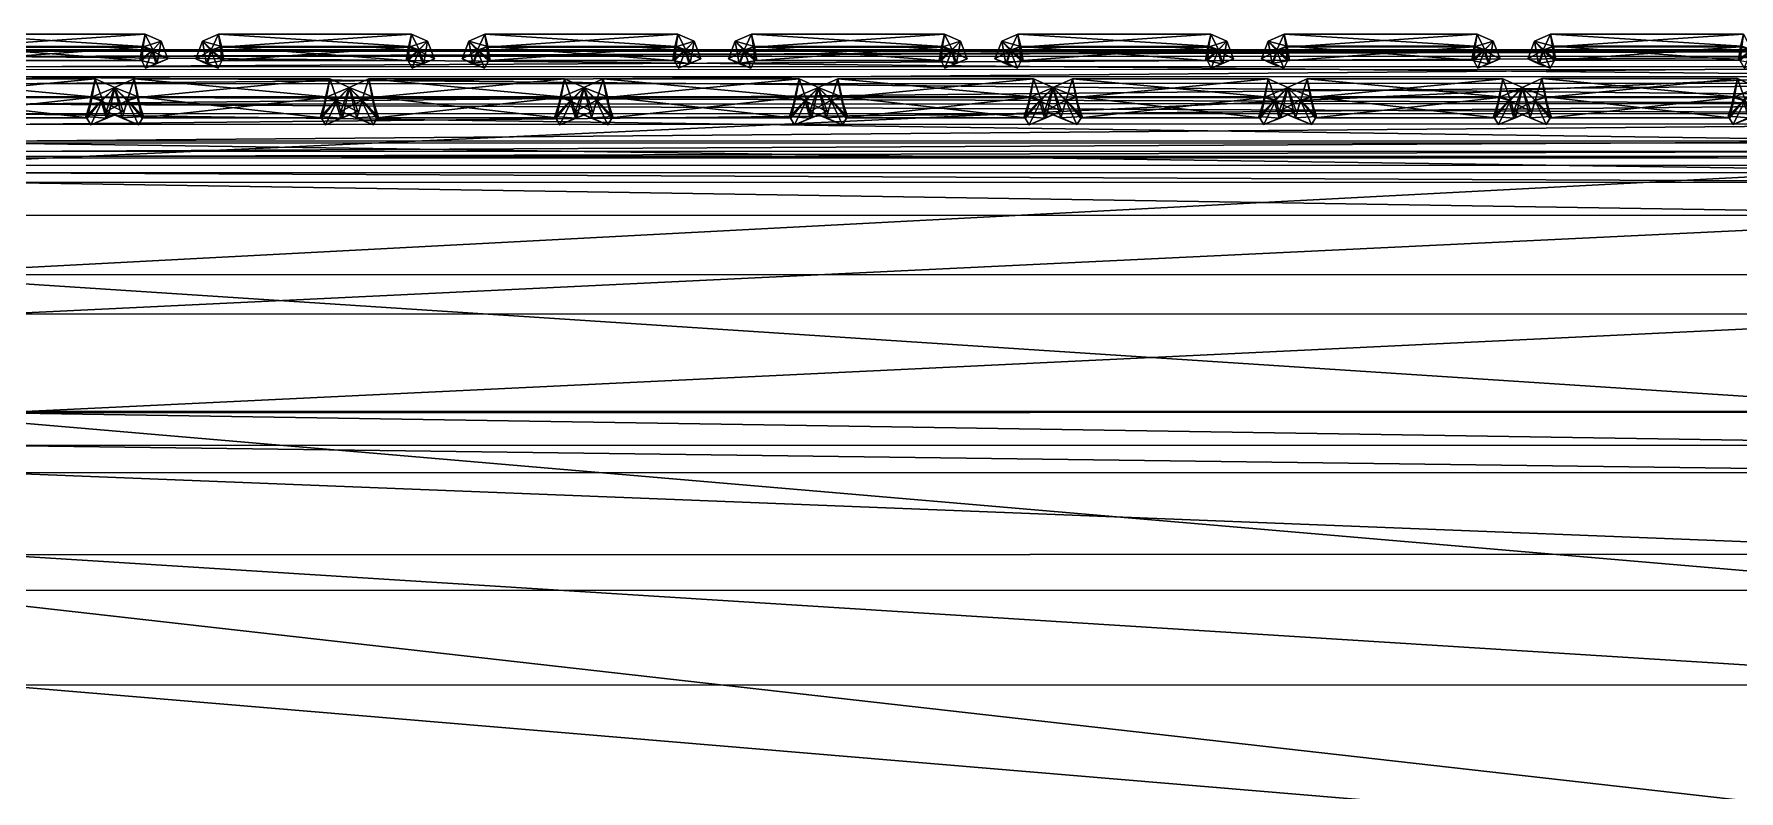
# Model space of a CAD drawing. Header units: centimetres. Extents: x -29.3 to 29.3, y -28.9 to 28.9.
# Drawn here: x -13.9 to -11.276, y 27.689 to 28.854 of the extents above; entities that cross this region are included whole.
import ezdxf

# ---------------------------------------------------------------- set-up
doc = ezdxf.new("R2010")
doc.units = ezdxf.units.CM
doc.layers.get('0').update_dxf_attribs({"true_color": 0xb1581b})

msp = doc.modelspace()

# ---------------------------------------------------------------- meshes
at = {"color": 164, "true_color": 0x1c1cb1}
mesh = msp.add_polyface(dxfattribs=at)
corners = [(-13.628, 28.8288, 17.5758), (-13.6347, 28.8084, 17.5733), (-13.6167, 28.8019, 17.5556), (-13.6408, 28.8433, 17.5558), (-13.6511, 28.816, 17.5547), (-13.6264, 28.8298, 17.5361), (-13.6332, 28.8094, 17.537), (-13.6109, 28.8131, 17.5562), (-13.6161, 28.854, 17.557), (-13.6114, 28.8352, 17.5367), (-14.038, 28.8287, 17.56), (-14.0447, 28.8084, 17.5576), (-14.0267, 28.8018, 17.5399), (-14.0209, 28.8131, 17.5404), (-14.0432, 28.8093, 17.5213), (-14.0364, 28.8298, 17.5204), (-14.0231, 28.8341, 17.5608), (-14.018, 28.8136, 17.5405), (-14.0261, 28.8539, 17.5412), (-14.0509, 28.8432, 17.54), (-14.0215, 28.8352, 17.521), (-13.7337, 28.8342, 17.572), (-13.7371, 28.8137, 17.5513), (-13.7291, 28.854, 17.5526), (-13.7321, 28.8352, 17.5321), (-13.7187, 28.8287, 17.5723), (-13.7342, 28.8131, 17.5514), (-13.7043, 28.8433, 17.5533), (-13.7171, 28.8298, 17.5326), (-13.7119, 28.8084, 17.5703), (-13.7284, 28.8019, 17.5514), (-13.6939, 28.816, 17.553), (-13.7104, 28.8094, 17.534), (-14.0612, 28.816, 17.5389)]
mesh.append_faces([[corners[k] for k in face] for face in [(31, 29, 30), (32, 31, 30)]], dxfattribs={"color": 164})
mesh.append_faces([[corners[k] for k in face] for face in [(0, 1, 2), (3, 4, 1), (1, 0, 3), (5, 6, 4), (4, 3, 5), (6, 5, 7), (8, 3, 0), (9, 5, 3), (4, 6, 2), (2, 1, 4), (10, 11, 12), (12, 13, 10), (13, 12, 14), (14, 15, 13), (16, 10, 13), (13, 17, 16), (18, 19, 10), (10, 16, 18), (20, 15, 19), (19, 18, 20), (17, 13, 15), (15, 20, 17), (21, 16, 17), (17, 22, 21), (23, 18, 16), (16, 21, 23), (24, 20, 18), (18, 23, 24), (22, 17, 20), (20, 24, 22), (25, 21, 22), (22, 26, 25), (27, 23, 21), (21, 25, 27), (28, 24, 23), (23, 27, 28), (26, 22, 24), (24, 28, 26), (29, 25, 26), (26, 30, 29), (31, 27, 25), (25, 29, 31), (32, 28, 27), (27, 31, 32), (30, 26, 28), (28, 32, 30), (33, 14, 12)]], dxfattribs={"vtx2": -1, "color": 164})
mesh = msp.add_polyface(dxfattribs=at)
corners = [(-13.2179, 28.8288, 17.5915), (-13.2246, 28.8085, 17.589), (-13.2067, 28.8019, 17.5714), (-13.2008, 28.8131, 17.5719), (-13.2308, 28.8433, 17.5715), (-13.2411, 28.8161, 17.5704), (-13.2163, 28.8298, 17.5518), (-13.2232, 28.8094, 17.5528), (-13.2061, 28.854, 17.5727), (-13.203, 28.8342, 17.5923), (-13.2014, 28.8352, 17.5524), (-13.6167, 28.8019, 17.5556), (-13.6109, 28.8131, 17.5562), (-13.628, 28.8288, 17.5758), (-13.6332, 28.8094, 17.537), (-13.6131, 28.8342, 17.5766), (-13.608, 28.8137, 17.5563), (-13.6161, 28.854, 17.557), (-13.6408, 28.8433, 17.5558), (-13.6114, 28.8352, 17.5367), (-13.6264, 28.8298, 17.5361), (-13.3237, 28.8342, 17.5877), (-13.3271, 28.8137, 17.5671), (-13.319, 28.854, 17.5684), (-13.322, 28.8352, 17.5478), (-13.3087, 28.8288, 17.588), (-13.3242, 28.8131, 17.5672), (-13.2943, 28.8433, 17.5691), (-13.3071, 28.8298, 17.5483), (-13.3019, 28.8085, 17.5861), (-13.3183, 28.8019, 17.5671), (-13.2839, 28.8161, 17.5688), (-13.3004, 28.8094, 17.5498)]
mesh.append_faces([[corners[k] for k in face] for face in [(31, 29, 30), (32, 31, 30)]], dxfattribs={"color": 164})
mesh.append_faces([[corners[k] for k in face] for face in [(0, 1, 2), (2, 3, 0), (4, 5, 1), (1, 0, 4), (6, 7, 5), (5, 4, 6), (3, 2, 7), (7, 6, 3), (8, 4, 0), (0, 9, 8), (10, 6, 4), (4, 8, 10), (5, 7, 2), (2, 1, 5), (11, 12, 13), (12, 11, 14), (15, 13, 12), (12, 16, 15), (13, 15, 17), (18, 17, 19), (16, 12, 20), (20, 19, 16), (21, 15, 16), (16, 22, 21), (23, 17, 15), (15, 21, 23), (24, 19, 17), (17, 23, 24), (22, 16, 19), (19, 24, 22), (25, 21, 22), (22, 26, 25), (27, 23, 21), (21, 25, 27), (28, 24, 23), (23, 27, 28), (26, 22, 24), (24, 28, 26), (29, 25, 26), (26, 30, 29), (31, 27, 25), (25, 29, 31), (32, 28, 27), (27, 31, 32), (30, 26, 28), (28, 32, 30)]], dxfattribs={"vtx2": -1, "color": 164})
mesh = msp.add_polyface(dxfattribs=at)
corners = [(-12.8079, 28.8288, 17.6072), (-12.8146, 28.8085, 17.6048), (-12.7967, 28.8019, 17.5871), (-12.7908, 28.8132, 17.5876), (-12.8208, 28.8434, 17.5872), (-12.8311, 28.8161, 17.5862), (-12.8063, 28.8299, 17.5676), (-12.8132, 28.8095, 17.5685), (-12.793, 28.8342, 17.6081), (-12.7879, 28.8138, 17.5877), (-12.796, 28.8541, 17.5884), (-12.7914, 28.8353, 17.5682), (-12.502, 28.8353, 17.5793), (-13.203, 28.8342, 17.5923), (-13.2179, 28.8288, 17.5915), (-13.2008, 28.8131, 17.5719), (-13.198, 28.8137, 17.572), (-13.2163, 28.8298, 17.5518), (-13.2014, 28.8352, 17.5524), (-12.9136, 28.8342, 17.6034), (-12.9171, 28.8137, 17.5828), (-12.909, 28.854, 17.5841), (-13.2061, 28.854, 17.5727), (-12.912, 28.8353, 17.5635), (-12.8987, 28.8288, 17.6038), (-12.9142, 28.8132, 17.5829), (-12.8843, 28.8433, 17.5848), (-12.8971, 28.8299, 17.5641), (-12.8918, 28.8085, 17.6018), (-12.9083, 28.8019, 17.5828), (-12.8739, 28.8161, 17.5845), (-12.8904, 28.8094, 17.5655)]
mesh.append_faces([[corners[k] for k in face] for face in [(30, 28, 29), (31, 30, 29)]], dxfattribs={"color": 164})
mesh.append_faces([[corners[k] for k in face] for face in [(0, 1, 2), (2, 3, 0), (4, 5, 1), (1, 0, 4), (6, 7, 5), (5, 4, 6), (3, 2, 7), (7, 6, 3), (8, 0, 3), (3, 9, 8), (10, 4, 0), (0, 8, 10), (11, 6, 4), (4, 10, 11), (9, 3, 6), (6, 11, 9), (12, 11, 10), (5, 7, 2), (2, 1, 5), (13, 14, 15), (15, 16, 13), (16, 15, 17), (17, 18, 16), (19, 13, 16), (16, 20, 19), (21, 22, 13), (13, 19, 21), (23, 18, 22), (22, 21, 23), (20, 16, 18), (18, 23, 20), (24, 19, 20), (20, 25, 24), (26, 21, 19), (19, 24, 26), (27, 23, 21), (21, 26, 27), (25, 20, 23), (23, 27, 25), (28, 24, 25), (25, 29, 28), (30, 26, 24), (24, 28, 30), (31, 27, 26), (26, 30, 31), (29, 25, 27), (27, 31, 29)]], dxfattribs={"vtx2": -1, "color": 164})
mesh = msp.add_polyface(dxfattribs=at)
corners = [(-12.3979, 28.8289, 17.623), (-12.4046, 28.8086, 17.6205), (-12.3866, 28.802, 17.6029), (-12.3808, 28.8132, 17.6034), (-12.4108, 28.8434, 17.603), (-12.4211, 28.8161, 17.6019), (-12.3963, 28.8299, 17.5833), (-12.4031, 28.8095, 17.5842), (-12.383, 28.8343, 17.6238), (-12.3779, 28.8138, 17.6035), (-12.386, 28.8541, 17.6042), (-12.3814, 28.8353, 17.5839), (-12.0936, 28.8343, 17.6349), (-12.089, 28.8541, 17.6156), (-12.092, 28.8354, 17.595), (-12.097, 28.8138, 17.6143), (-12.5036, 28.8343, 17.6192), (-12.793, 28.8342, 17.6081), (-12.7879, 28.8138, 17.5877), (-12.507, 28.8138, 17.5985), (-12.499, 28.8541, 17.5998), (-12.796, 28.8541, 17.5884), (-12.502, 28.8353, 17.5793), (-12.7914, 28.8353, 17.5682), (-12.4887, 28.8289, 17.6195), (-12.5041, 28.8132, 17.5986), (-12.4742, 28.8434, 17.6005), (-12.4871, 28.8299, 17.5798), (-12.4818, 28.8086, 17.6176), (-12.4983, 28.802, 17.5986), (-12.4639, 28.8161, 17.6002), (-12.4803, 28.8095, 17.5813)]
mesh.append_faces([[corners[k] for k in face] for face in [(30, 28, 29), (31, 30, 29)]], dxfattribs={"color": 164})
mesh.append_faces([[corners[k] for k in face] for face in [(0, 1, 2), (2, 3, 0), (4, 5, 1), (1, 0, 4), (6, 7, 5), (5, 4, 6), (3, 2, 7), (7, 6, 3), (8, 0, 3), (3, 9, 8), (10, 4, 0), (0, 8, 10), (11, 6, 4), (4, 10, 11), (9, 3, 6), (6, 11, 9), (12, 8, 9), (13, 10, 8), (14, 11, 10), (15, 9, 11), (11, 14, 15), (5, 7, 2), (2, 1, 5), (16, 17, 18), (18, 19, 16), (20, 21, 17), (17, 16, 20), (21, 20, 22), (19, 18, 23), (23, 22, 19), (24, 16, 19), (19, 25, 24), (26, 20, 16), (16, 24, 26), (27, 22, 20), (20, 26, 27), (25, 19, 22), (22, 27, 25), (28, 24, 25), (25, 29, 28), (30, 26, 24), (24, 28, 30), (31, 27, 26), (26, 30, 31), (29, 25, 27), (27, 31, 29)]], dxfattribs={"vtx2": -1, "color": 164})
mesh = msp.add_polyface(dxfattribs=at)
corners = [(-11.9879, 28.8289, 17.6387), (-11.9946, 28.8086, 17.6363), (-11.9766, 28.802, 17.6186), (-11.9708, 28.8132, 17.6191), (-12.0008, 28.8434, 17.6187), (-12.011, 28.8162, 17.6176), (-11.9863, 28.8299, 17.599), (-11.9931, 28.8096, 17.6), (-11.9729, 28.8343, 17.6395), (-11.9679, 28.8138, 17.6192), (-11.976, 28.8541, 17.6199), (-11.9713, 28.8354, 17.5996), (-11.6835, 28.8344, 17.6506), (-11.687, 28.8139, 17.63), (-11.679, 28.8542, 17.6313), (-11.6819, 28.8354, 17.6107), (-11.6841, 28.8133, 17.6301), (-11.6687, 28.8289, 17.651), (-12.3779, 28.8138, 17.6035), (-12.097, 28.8138, 17.6143), (-12.0936, 28.8343, 17.6349), (-12.383, 28.8343, 17.6238), (-12.089, 28.8541, 17.6156), (-12.386, 28.8541, 17.6042), (-12.092, 28.8354, 17.595), (-12.0787, 28.8289, 17.6352), (-12.0941, 28.8132, 17.6144), (-12.0642, 28.8434, 17.6163), (-12.0771, 28.8299, 17.5956), (-12.0718, 28.8086, 17.6333), (-12.0883, 28.802, 17.6143), (-12.0539, 28.8161, 17.616), (-12.0703, 28.8095, 17.597)]
mesh.append_faces([[corners[k] for k in face] for face in [(31, 29, 30), (32, 31, 30)]], dxfattribs={"color": 164})
mesh.append_faces([[corners[k] for k in face] for face in [(0, 1, 2), (2, 3, 0), (4, 5, 1), (1, 0, 4), (6, 7, 5), (5, 4, 6), (3, 2, 7), (7, 6, 3), (8, 0, 3), (3, 9, 8), (10, 4, 0), (0, 8, 10), (11, 6, 4), (4, 10, 11), (9, 3, 6), (6, 11, 9), (12, 8, 9), (9, 13, 12), (14, 10, 8), (8, 12, 14), (15, 11, 10), (10, 14, 15), (13, 9, 11), (11, 15, 13), (13, 16, 17), (16, 13, 15), (5, 7, 2), (2, 1, 5), (18, 19, 20), (21, 20, 22), (23, 22, 24), (25, 20, 19), (19, 26, 25), (27, 22, 20), (20, 25, 27), (28, 24, 22), (22, 27, 28), (26, 19, 24), (24, 28, 26), (29, 25, 26), (26, 30, 29), (31, 27, 25), (25, 29, 31), (32, 28, 27), (27, 31, 32), (30, 26, 28), (28, 32, 30)]], dxfattribs={"vtx2": -1, "color": 164})
mesh = msp.add_polyface(dxfattribs=at)
corners = [(-11.5778, 28.829, 17.6544), (-11.5845, 28.8086, 17.652), (-11.5666, 28.802, 17.6343), (-11.5607, 28.8133, 17.6348), (-11.5907, 28.8435, 17.6344), (-11.601, 28.8162, 17.6334), (-11.5762, 28.83, 17.6148), (-11.5831, 28.8096, 17.6157), (-11.5629, 28.8344, 17.6553), (-11.5578, 28.8139, 17.635), (-11.566, 28.8542, 17.6357), (-11.5613, 28.8354, 17.6154), (-11.2735, 28.8344, 17.6664), (-11.277, 28.8139, 17.6457), (-11.2689, 28.8542, 17.6471), (-11.2719, 28.8354, 17.6265), (-11.2586, 28.829, 17.6667), (-11.2741, 28.8133, 17.6458), (-11.257, 28.83, 17.627), (-11.2682, 28.8021, 17.6458), (-11.2517, 28.8087, 17.6648), (-11.6687, 28.8289, 17.651), (-11.6835, 28.8344, 17.6506), (-11.687, 28.8139, 17.63), (-11.6542, 28.8435, 17.632), (-11.679, 28.8542, 17.6313), (-11.667, 28.83, 17.6113), (-11.6819, 28.8354, 17.6107), (-11.6841, 28.8133, 17.6301), (-11.6617, 28.8086, 17.649), (-11.6782, 28.802, 17.63), (-11.6438, 28.8162, 17.6317), (-11.6603, 28.8096, 17.6127)]
mesh.append_faces([[corners[k] for k in face] for face in [(31, 29, 30), (32, 31, 30)]], dxfattribs={"color": 164})
mesh.append_faces([[corners[k] for k in face] for face in [(0, 1, 2), (2, 3, 0), (4, 5, 1), (1, 0, 4), (6, 7, 5), (5, 4, 6), (3, 2, 7), (7, 6, 3), (8, 0, 3), (3, 9, 8), (10, 4, 0), (0, 8, 10), (11, 6, 4), (4, 10, 11), (9, 3, 6), (6, 11, 9), (12, 8, 9), (9, 13, 12), (14, 10, 8), (8, 12, 14), (15, 11, 10), (10, 14, 15), (13, 9, 11), (11, 15, 13), (16, 12, 13), (13, 17, 16), (18, 15, 14), (17, 13, 15), (15, 18, 17), (17, 19, 20), (19, 17, 18), (5, 7, 2), (2, 1, 5), (21, 22, 23), (24, 25, 22), (22, 21, 24), (26, 27, 25), (25, 24, 26), (27, 26, 28), (29, 21, 28), (28, 30, 29), (31, 24, 21), (21, 29, 31), (32, 26, 24), (24, 31, 32), (30, 28, 26), (26, 32, 30)]], dxfattribs={"vtx2": -1, "color": 164})
at = {"color": 34, "true_color": 0xb1581b}
mesh = msp.add_polyface(dxfattribs=at)
corners = [(-10.7787, 28.8306, 15.9082), (-13.9571, 28.8299, 15.8732), (-13.9571, 28.8299, 16.7685), (-10.7787, 28.8306, 14.6262), (-13.9571, 28.8299, 14.6158), (-10.7787, 28.8306, 11.2518), (-13.9571, 28.8299, 11.2518), (-13.9571, 28.8299, 13.0187), (-10.7787, 28.8306, 13.02), (-10.7786, 28.8045, 17.8783), (-13.957, 28.8039, 17.8103), (-13.957, 28.7778, 17.8188), (-10.7786, 28.7785, 17.8868), (-13.957, 28.7465, 17.8216), (-10.7786, 28.7159, 17.8868), (-13.957, 28.7153, 17.8188), (-13.957, 28.6892, 17.8103), (-10.7786, 28.7472, 17.8897), (-16.7945, 28.6879, 17.8634), (-10.7787, 28.8306, 16.8278), (-13.9571, 28.8299, 17.2791), (-10.7787, 28.8306, 17.3467), (-13.9571, 28.8299, 17.5313), (-10.7787, 28.8201, 17.8641), (-13.957, 28.8195, 17.796), (-10.7787, 28.8279, 17.8421), (-13.9571, 28.8273, 17.774), (-16.7945, 28.6619, 17.7866), (-13.9569, 28.6632, 17.7335), (-13.9569, 28.6632, 17.7562), (-16.7945, 28.6619, 17.8093), (-13.9569, 28.6658, 17.7776), (-16.7945, 28.6723, 17.8491), (-13.9569, 28.6736, 17.796), (-16.7945, 28.6645, 17.8307), (-10.7786, 28.6638, 17.8243), (-10.7786, 28.6664, 17.8456), (-10.7786, 28.6899, 17.8783), (-10.7786, 28.6742, 17.8641), (-13.9571, 28.8299, 17.7011), (-13.9571, 28.8299, 17.7422), (-10.7787, 28.8306, 17.8102), (-10.7786, 28.7889, 6.2245), (-13.957, 28.7882, 6.1981), (-13.957, 28.8195, 7.7797), (-10.7786, 28.7576, 5.0649), (-13.957, 28.757, 5.0168), (-13.9571, 28.8299, 9.4848), (-10.7787, 28.8306, 9.4835), (-10.7786, 28.6867, 4.4014), (-13.957, 28.6861, 4.346), (-13.957, 28.7314, 4.3876), (-10.7786, 28.6414, 4.443), (-13.957, 28.6408, 4.3876), (-16.7941, 28.2702, 4.6614), (-13.9568, 28.2715, 4.6784), (-13.9568, 28.2209, 4.6784), (-16.794, 28.2196, 4.6614), (-13.9568, 28.1789, 4.6784), (-10.7786, 28.2216, 4.7338), (-10.7786, 28.1796, 4.7338), (-16.794, 28.1776, 4.6614), (-13.9567, 28.053, 4.6784), (-16.7939, 28.0517, 4.6614), (-13.9566, 27.852, 4.6784), (-10.7786, 28.0537, 4.7338), (-10.7785, 27.8527, 4.7338), (-16.7937, 27.8507, 4.6614), (-13.9565, 27.5849, 4.6784), (-16.7934, 27.5836, 4.6614), (-13.7886, 27.0316, 4.679), (-10.7785, 27.5855, 4.7338), (-10.9162, 28.6526, 18.1266), (-14.1279, 28.652, 18.0888), (-14.128, 28.4837, 18.3778), (-10.9163, 28.4843, 18.3943), (-10.916, 28.7998, 17.8478), (-14.1275, 28.7993, 17.7806), (-10.9162, 28.2739, 18.6399), (-14.1278, 28.2733, 18.6286), (-14.1274, 27.9979, 18.8592), (-10.916, 27.9983, 18.8734), (-14.1268, 27.6343, 19.0873), (-10.9157, 27.6346, 19.1047), (-13.9569, 28.5751, 4.6368), (-13.9569, 28.4233, 4.6784), (-16.7943, 28.422, 4.6614), (-10.7786, 28.4239, 4.7338), (-10.7786, 28.5757, 4.6922), (-10.7786, 28.7472, 4.5676), (-13.957, 28.7465, 4.5122), (-10.7786, 28.7321, 4.443), (-13.957, 28.6256, 4.5122), (-10.7786, 28.6263, 4.5676), (-16.7945, 28.6244, 4.4952), (-16.7945, 28.6395, 4.3706), (-13.9571, 28.8299, 17.6514), (-10.7787, 28.8306, 17.7193), (-10.7787, 28.8306, 17.769)]
mesh.append_faces([[corners[k] for k in face] for face in [(0, 1, 2), (3, 4, 1), (5, 6, 7), (8, 7, 4), (9, 10, 11), (12, 11, 13), (14, 15, 16), (17, 13, 15), (18, 16, 15), (19, 2, 20), (21, 20, 22), (23, 24, 10), (25, 26, 24), (27, 28, 29), (30, 29, 31), (32, 33, 16), (34, 31, 33), (35, 29, 28), (36, 31, 29), (37, 16, 33), (38, 33, 31), (39, 40, 41), (40, 26, 25), (42, 43, 44), (45, 46, 43), (44, 47, 48), (47, 6, 5), (49, 50, 51), (52, 53, 50), (54, 55, 56), (57, 56, 58), (59, 56, 55), (60, 58, 56), (61, 58, 62), (63, 62, 64), (65, 62, 58), (66, 64, 62), (67, 64, 68), (69, 68, 70), (71, 68, 64), (72, 73, 74), (74, 75, 72), (76, 77, 73), (78, 75, 74), (74, 79, 78), (79, 80, 81), (80, 82, 83), (84, 85, 86), (85, 55, 54), (55, 85, 87), (85, 84, 88), (89, 90, 46), (91, 51, 90), (88, 84, 92), (93, 92, 53), (94, 92, 84), (95, 53, 92), (22, 96, 97), (96, 39, 98)]], dxfattribs={"vtx2": -1, "color": 34})
mesh = msp.add_polyface(dxfattribs=at)
corners = [(-13.9571, 28.8299, 16.7685), (-10.7787, 28.8306, 16.8278), (-10.7787, 28.8306, 15.9082), (-7.3384, 28.8308, 15.9569), (-7.3384, 28.8308, 14.6391), (-10.7787, 28.8306, 14.6262), (-13.9571, 28.8299, 15.8732), (-7.3384, 28.8308, 11.2518), (-10.7787, 28.8306, 11.2518), (-10.7787, 28.8306, 13.02), (-13.9571, 28.8299, 13.0187), (-13.9571, 28.8299, 14.6158), (-7.3384, 28.8308, 13.0206), (-13.957, 28.7778, 17.8188), (-10.7786, 28.7785, 17.8868), (-10.7786, 28.8045, 17.8783), (-13.957, 28.7465, 17.8216), (-10.7786, 28.7472, 17.8897), (-13.957, 28.6892, 17.8103), (-10.7786, 28.6899, 17.8783), (-10.7786, 28.7159, 17.8868), (-13.957, 28.7153, 17.8188), (-7.3384, 28.8308, 16.9122), (-10.7787, 28.8306, 17.3467), (-13.9571, 28.8299, 17.2791), (-13.9571, 28.8299, 17.5313), (-10.7787, 28.8306, 17.5991), (-7.3384, 28.8308, 17.4431), (-13.957, 28.8039, 17.8103), (-10.7787, 28.8201, 17.8641), (-13.957, 28.8195, 17.796), (-10.7787, 28.8279, 17.8421), (-13.9569, 28.6632, 17.7335), (-10.7786, 28.6638, 17.8015), (-10.7786, 28.6638, 17.8243), (-13.9569, 28.6632, 17.7562), (-10.7786, 28.6664, 17.8456), (-13.9569, 28.6736, 17.796), (-10.7786, 28.6742, 17.8641), (-13.9569, 28.6658, 17.7776), (-10.7787, 28.8306, 17.8102), (-10.7787, 28.8306, 17.769), (-13.9571, 28.8299, 17.7011), (-13.9571, 28.8299, 17.7422), (-7.3384, 28.8282, 17.9386), (-7.3384, 28.8308, 17.9067), (-13.957, 28.8195, 7.7797), (-10.7787, 28.8201, 7.7846), (-10.7786, 28.7889, 6.2245), (-13.957, 28.7882, 6.1981), (-10.7786, 28.7576, 5.0649), (-10.7787, 28.8306, 9.4835), (-7.3384, 28.8308, 9.4829), (-13.9571, 28.8299, 9.4848), (-13.957, 28.7314, 4.3876), (-10.7786, 28.7321, 4.443), (-10.7786, 28.6867, 4.4014), (-13.957, 28.6861, 4.346), (-10.7786, 28.6414, 4.443), (-13.9568, 28.2715, 4.6784), (-10.7786, 28.2722, 4.7338), (-10.7786, 28.2216, 4.7338), (-13.9568, 28.2209, 4.6784), (-10.7786, 28.1796, 4.7338), (-13.9568, 28.1789, 4.6784), (-10.7786, 28.0537, 4.7338), (-13.9567, 28.053, 4.6784), (-10.7785, 27.8527, 4.7338), (-13.9566, 27.852, 4.6784), (-10.7785, 27.5855, 4.7338), (-13.9565, 27.5849, 4.6784), (-10.6489, 27.0323, 4.7338), (-7.43, 28.6529, 18.1769), (-10.9162, 28.6526, 18.1266), (-10.9163, 28.4843, 18.3943), (-7.4299, 28.8, 17.9443), (-10.916, 28.7998, 17.8478), (-14.1279, 28.652, 18.0888), (-10.916, 27.9983, 18.8734), (-10.9162, 28.2739, 18.6399), (-14.1278, 28.2733, 18.6286), (-7.4299, 27.9985, 18.8805), (-7.43, 28.2741, 18.6456), (-10.9157, 27.6346, 19.1047), (-14.1274, 27.9979, 18.8592), (-10.9154, 27.1559, 19.3339), (-14.1268, 27.6343, 19.0873), (-7.4298, 27.6347, 19.1134), (-10.7786, 28.4239, 4.7338), (-10.7786, 28.5757, 4.6922), (-13.9569, 28.4233, 4.6784), (-13.957, 28.757, 5.0168), (-10.7786, 28.7472, 4.5676), (-13.957, 28.7465, 4.5122), (-13.957, 28.6256, 4.5122), (-10.7786, 28.6263, 4.5676), (-13.957, 28.6408, 4.3876), (-10.7787, 28.8306, 17.7193), (-13.9571, 28.8299, 17.6514), (-7.3384, 28.8308, 17.8655), (-7.3384, 28.8308, 17.8158)]
mesh.append_faces([[corners[k] for k in face] for face in [(0, 1, 2), (3, 2, 1), (4, 5, 2), (6, 2, 5), (7, 8, 9), (10, 9, 8), (11, 5, 9), (12, 9, 5), (13, 14, 15), (16, 17, 14), (18, 19, 20), (21, 20, 17), (22, 1, 23), (24, 23, 1), (25, 26, 23), (27, 23, 26), (28, 15, 29), (30, 29, 31), (32, 33, 34), (35, 34, 36), (37, 38, 19), (39, 36, 38), (40, 41, 42), (31, 40, 43), (40, 31, 44), (41, 40, 45), (46, 47, 48), (49, 48, 50), (51, 8, 7), (47, 51, 52), (51, 47, 46), (8, 51, 53), (54, 55, 56), (57, 56, 58), (59, 60, 61), (62, 61, 63), (64, 63, 65), (66, 65, 67), (68, 67, 69), (70, 69, 71), (72, 73, 74), (75, 76, 73), (77, 73, 76), (78, 79, 80), (79, 78, 81), (74, 79, 82), (83, 78, 84), (85, 83, 86), (78, 83, 87), (88, 60, 59), (89, 88, 90), (91, 50, 92), (93, 92, 55), (94, 95, 89), (96, 58, 95), (97, 26, 25), (41, 97, 98), (97, 41, 99), (26, 97, 100)]], dxfattribs={"vtx2": -1, "color": 34})
at = {"color": 214, "true_color": 0x911cb1}
mesh = msp.add_polyface(dxfattribs=at)
corners = [(-14.1177, 28.7516, 4.6892), (-14.1254, 28.7248, 4.6857), (-14.1004, 28.7147, 4.6593), (-14.0927, 28.7274, 4.6592), (-14.1374, 28.7718, 4.6595), (-14.1503, 28.7352, 4.6593), (-14.1173, 28.7523, 4.6297), (-14.1253, 28.725, 4.633), (-14.1021, 28.7564, 4.6897), (-14.0951, 28.7251, 4.6592), (-14.1072, 28.7854, 4.6601), (-14.101, 28.7576, 4.6298), (-13.8124, 28.7565, 4.6961), (-13.818, 28.7252, 4.6654), (-13.806, 28.7854, 4.6668), (-13.8108, 28.7576, 4.6363), (-13.7969, 28.7516, 4.6963), (-13.8205, 28.7274, 4.6653), (-13.7946, 28.7523, 4.6369), (-13.8127, 28.7147, 4.6658), (-13.789, 28.7249, 4.6931), (-14.1568, 28.752, 4.6889), (-14.1727, 28.7571, 4.6891), (-14.1791, 28.7251, 4.6593), (-14.1816, 28.7274, 4.6592), (-14.1369, 28.7718, 4.6591), (-14.1671, 28.7854, 4.6591), (-14.1568, 28.7518, 4.6294), (-14.1727, 28.7569, 4.6292), (-14.1489, 28.725, 4.6856), (-14.1738, 28.7146, 4.6593), (-14.124, 28.7352, 4.6593), (-14.1489, 28.7248, 4.6329)]
mesh.append_faces([[corners[k] for k in face] for face in [(31, 29, 30), (32, 31, 30)]], dxfattribs={"color": 214})
mesh.append_faces([[corners[k] for k in face] for face in [(0, 1, 2), (2, 3, 0), (4, 5, 1), (1, 0, 4), (6, 7, 5), (5, 4, 6), (3, 2, 7), (7, 6, 3), (8, 0, 3), (3, 9, 8), (10, 4, 0), (0, 8, 10), (11, 6, 4), (4, 10, 11), (9, 3, 6), (6, 11, 9), (12, 8, 9), (9, 13, 12), (14, 10, 8), (8, 12, 14), (15, 11, 10), (10, 14, 15), (13, 9, 11), (11, 15, 13), (16, 12, 13), (13, 17, 16), (17, 13, 15), (15, 18, 17), (17, 19, 20), (19, 17, 18), (5, 7, 2), (2, 1, 5), (21, 22, 23), (23, 24, 21), (25, 26, 22), (22, 21, 25), (27, 28, 26), (26, 25, 27), (28, 27, 24), (29, 21, 24), (24, 30, 29), (31, 25, 21), (21, 29, 31), (32, 27, 25), (25, 31, 32), (30, 24, 27), (27, 32, 30)]], dxfattribs={"vtx2": -1, "color": 214})
mesh = msp.add_polyface(dxfattribs=at)
corners = [(-13.7566, 28.7516, 4.6972), (-13.7643, 28.7249, 4.6937), (-13.7393, 28.7147, 4.6674), (-13.7316, 28.7274, 4.6673), (-13.7763, 28.7718, 4.6675), (-13.7892, 28.7352, 4.6674), (-13.7562, 28.7523, 4.6378), (-13.7642, 28.7251, 4.641), (-13.741, 28.7565, 4.6977), (-13.734, 28.7252, 4.6673), (-13.7461, 28.7855, 4.6682), (-13.7399, 28.7576, 4.6379), (-13.4514, 28.7565, 4.7041), (-13.4569, 28.7252, 4.6734), (-13.4449, 28.7855, 4.6749), (-13.4497, 28.7576, 4.6443), (-13.4359, 28.7516, 4.7043), (-13.4594, 28.7275, 4.6733), (-13.4147, 28.7718, 4.6756), (-13.4334, 28.7524, 4.6449), (-13.428, 28.7249, 4.7012), (-13.4517, 28.7147, 4.6737), (-13.4255, 28.7251, 4.6486), (-13.7758, 28.7718, 4.6675), (-13.806, 28.7854, 4.6668), (-13.8124, 28.7565, 4.6961), (-13.7969, 28.7516, 4.6963), (-13.7946, 28.7523, 4.6369), (-13.8108, 28.7576, 4.6363), (-13.789, 28.7249, 4.6931), (-13.8205, 28.7274, 4.6653), (-13.7629, 28.7353, 4.6679), (-13.7867, 28.7251, 4.6405), (-13.8127, 28.7147, 4.6658)]
mesh.append_faces([[corners[k] for k in face] for face in [(31, 29, 33), (32, 31, 33)]], dxfattribs={"color": 214})
mesh.append_faces([[corners[k] for k in face] for face in [(0, 1, 2), (2, 3, 0), (4, 5, 1), (1, 0, 4), (6, 7, 5), (5, 4, 6), (3, 2, 7), (7, 6, 3), (8, 0, 3), (3, 9, 8), (10, 4, 0), (0, 8, 10), (11, 6, 4), (4, 10, 11), (9, 3, 6), (6, 11, 9), (12, 8, 9), (9, 13, 12), (14, 10, 8), (8, 12, 14), (15, 11, 10), (10, 14, 15), (13, 9, 11), (11, 15, 13), (16, 12, 13), (13, 17, 16), (18, 14, 12), (12, 16, 18), (19, 15, 14), (14, 18, 19), (17, 13, 15), (15, 19, 17), (20, 16, 17), (17, 21, 20), (21, 17, 19), (19, 22, 21), (5, 7, 2), (2, 1, 5), (23, 24, 25), (25, 26, 23), (27, 28, 24), (24, 23, 27), (29, 26, 30), (31, 23, 26), (26, 29, 31), (32, 27, 23), (23, 31, 32), (27, 32, 33)]], dxfattribs={"vtx2": -1, "color": 214})
mesh = msp.add_polyface(dxfattribs=at)
corners = [(-13.0541, 28.7719, 4.6836), (-13.067, 28.7353, 4.6835), (-13.0421, 28.7249, 4.7098), (-13.3955, 28.7516, 4.7053), (-13.4032, 28.7249, 4.7018), (-13.3782, 28.7148, 4.6754), (-13.3705, 28.7275, 4.6753), (-13.4152, 28.7719, 4.6756), (-13.4281, 28.7353, 4.6754), (-13.3951, 28.7524, 4.6458), (-13.4031, 28.7251, 4.6491), (-13.3799, 28.7565, 4.7058), (-13.3729, 28.7252, 4.6753), (-13.385, 28.7855, 4.6762), (-13.3788, 28.7576, 4.6459), (-13.0902, 28.7566, 4.7122), (-13.0958, 28.7252, 4.6815), (-13.0838, 28.7855, 4.6829), (-13.0886, 28.7577, 4.6524), (-13.0747, 28.7517, 4.7124), (-13.0983, 28.7275, 4.6814), (-13.0536, 28.7719, 4.6836), (-13.0724, 28.7524, 4.653), (-13.0668, 28.7249, 4.7092), (-13.0906, 28.7148, 4.6818), (-13.0407, 28.7353, 4.684), (-13.0645, 28.7251, 4.6566), (-13.4018, 28.7353, 4.676), (-13.4147, 28.7718, 4.6756), (-13.4359, 28.7516, 4.7043), (-13.428, 28.7249, 4.7012), (-13.4255, 28.7251, 4.6486), (-13.4334, 28.7524, 4.6449), (-13.4517, 28.7147, 4.6737)]
mesh.append_faces([[corners[k] for k in face] for face in [(25, 23, 24), (26, 25, 24), (27, 30, 33), (31, 27, 33)]], dxfattribs={"color": 214})
mesh.append_faces([[corners[k] for k in face] for face in [(0, 1, 2), (3, 4, 5), (5, 6, 3), (7, 8, 4), (4, 3, 7), (9, 10, 8), (8, 7, 9), (6, 5, 10), (10, 9, 6), (11, 3, 6), (6, 12, 11), (13, 7, 3), (3, 11, 13), (14, 9, 7), (7, 13, 14), (12, 6, 9), (9, 14, 12), (15, 11, 12), (12, 16, 15), (17, 13, 11), (11, 15, 17), (18, 14, 13), (13, 17, 18), (16, 12, 14), (14, 18, 16), (19, 15, 16), (16, 20, 19), (21, 17, 15), (15, 19, 21), (22, 18, 17), (17, 21, 22), (20, 16, 18), (18, 22, 20), (23, 19, 20), (20, 24, 23), (25, 21, 19), (19, 23, 25), (26, 22, 21), (24, 20, 22), (22, 26, 24), (8, 10, 5), (5, 4, 8), (27, 28, 29), (29, 30, 27), (31, 32, 28), (28, 27, 31)]], dxfattribs={"vtx2": -1, "color": 214})
mesh = msp.add_polyface(dxfattribs=at)
corners = [(-12.693, 28.7719, 4.6916), (-12.7059, 28.7353, 4.6915), (-12.681, 28.725, 4.7178), (-12.6733, 28.7517, 4.7213), (-12.6729, 28.7524, 4.6619), (-12.6809, 28.7252, 4.6652), (-12.656, 28.7148, 4.6915), (-13.0344, 28.7517, 4.7133), (-13.0421, 28.7249, 4.7098), (-13.0171, 28.7148, 4.6835), (-13.0094, 28.7275, 4.6834), (-13.0541, 28.7719, 4.6836), (-13.034, 28.7524, 4.6539), (-13.042, 28.7251, 4.6571), (-13.067, 28.7353, 4.6835), (-13.0188, 28.7566, 4.7138), (-13.0118, 28.7252, 4.6834), (-13.0239, 28.7855, 4.6843), (-13.0177, 28.7577, 4.654), (-12.7292, 28.7566, 4.7202), (-12.7347, 28.7253, 4.6895), (-12.7227, 28.7855, 4.6909), (-12.7275, 28.7577, 4.6604), (-12.7137, 28.7517, 4.7204), (-12.7372, 28.7275, 4.6894), (-12.6926, 28.7719, 4.6917), (-12.7112, 28.7524, 4.661), (-12.7058, 28.7249, 4.7173), (-12.7295, 28.7148, 4.6898), (-12.6796, 28.7353, 4.6921), (-12.7033, 28.7252, 4.6647), (-13.0536, 28.7719, 4.6836), (-13.0407, 28.7353, 4.684), (-13.0645, 28.7251, 4.6566)]
mesh.append_faces([[corners[k] for k in face] for face in [(29, 27, 28), (30, 29, 28)]], dxfattribs={"color": 214})
mesh.append_faces([[corners[k] for k in face] for face in [(0, 1, 2), (2, 3, 0), (4, 5, 1), (1, 0, 4), (1, 5, 6), (6, 2, 1), (7, 8, 9), (9, 10, 7), (8, 7, 11), (12, 13, 14), (14, 11, 12), (10, 9, 13), (13, 12, 10), (15, 7, 10), (10, 16, 15), (17, 11, 7), (7, 15, 17), (18, 12, 11), (11, 17, 18), (16, 10, 12), (12, 18, 16), (19, 15, 16), (16, 20, 19), (21, 17, 15), (15, 19, 21), (22, 18, 17), (17, 21, 22), (20, 16, 18), (18, 22, 20), (23, 19, 20), (20, 24, 23), (25, 21, 19), (19, 23, 25), (26, 22, 21), (21, 25, 26), (24, 20, 22), (22, 26, 24), (27, 23, 24), (24, 28, 27), (29, 25, 23), (23, 27, 29), (30, 26, 25), (25, 29, 30), (28, 24, 26), (26, 30, 28), (14, 13, 9), (9, 8, 14), (31, 32, 33)]], dxfattribs={"vtx2": -1, "color": 214})
mesh = msp.add_polyface(dxfattribs=at)
corners = [(-12.3122, 28.7517, 4.7294), (-12.3199, 28.725, 4.7259), (-12.2949, 28.7149, 4.6996), (-12.3319, 28.772, 4.6997), (-12.3448, 28.7354, 4.6996), (-12.3118, 28.7525, 4.6699), (-12.3198, 28.7252, 4.6732), (-12.2872, 28.7276, 4.6995), (-12.3017, 28.7856, 4.7003), (-12.2966, 28.7566, 4.7299), (-12.2955, 28.7577, 4.6701), (-12.6733, 28.7517, 4.7213), (-12.681, 28.725, 4.7178), (-12.656, 28.7148, 4.6915), (-12.6483, 28.7275, 4.6914), (-12.6809, 28.7252, 4.6652), (-12.6729, 28.7524, 4.6619), (-12.6577, 28.7566, 4.7218), (-12.6507, 28.7253, 4.6914), (-12.6628, 28.7856, 4.6923), (-12.693, 28.7719, 4.6916), (-12.6566, 28.7577, 4.662), (-12.3681, 28.7566, 4.7283), (-12.3736, 28.7253, 4.6976), (-12.3616, 28.7856, 4.699), (-12.3664, 28.7577, 4.6685), (-12.3526, 28.7517, 4.7285), (-12.3761, 28.7276, 4.6974), (-12.3315, 28.7719, 4.6997), (-12.3501, 28.7525, 4.6691), (-12.3447, 28.725, 4.7253), (-12.3684, 28.7148, 4.6978), (-12.3185, 28.7354, 4.7002), (-12.3422, 28.7252, 4.6727)]
mesh.append_faces([[corners[k] for k in face] for face in [(32, 30, 31), (33, 32, 31)]], dxfattribs={"color": 214})
mesh.append_faces([[corners[k] for k in face] for face in [(0, 1, 2), (3, 4, 1), (1, 0, 3), (5, 6, 4), (4, 3, 5), (6, 5, 7), (8, 3, 0), (0, 9, 8), (10, 5, 3), (3, 8, 10), (4, 6, 2), (2, 1, 4), (11, 12, 13), (13, 14, 11), (14, 13, 15), (15, 16, 14), (17, 11, 14), (14, 18, 17), (19, 20, 11), (11, 17, 19), (21, 16, 20), (20, 19, 21), (18, 14, 16), (16, 21, 18), (22, 17, 18), (18, 23, 22), (24, 19, 17), (17, 22, 24), (25, 21, 19), (19, 24, 25), (23, 18, 21), (21, 25, 23), (26, 22, 23), (23, 27, 26), (28, 24, 22), (22, 26, 28), (29, 25, 24), (24, 28, 29), (27, 23, 25), (25, 29, 27), (30, 26, 27), (27, 31, 30), (32, 28, 26), (26, 30, 32), (33, 29, 28), (28, 32, 33), (31, 27, 29), (29, 33, 31)]], dxfattribs={"vtx2": -1, "color": 214})
mesh = msp.add_polyface(dxfattribs=at)
corners = [(-11.9511, 28.7518, 4.7374), (-11.9588, 28.725, 4.7339), (-11.9338, 28.7149, 4.7076), (-11.9261, 28.7276, 4.7075), (-11.9708, 28.772, 4.7077), (-11.9837, 28.7354, 4.7076), (-11.9507, 28.7525, 4.678), (-11.9587, 28.7253, 4.6813), (-11.9355, 28.7567, 4.7379), (-11.9286, 28.7253, 4.7075), (-11.9406, 28.7856, 4.7084), (-11.9344, 28.7578, 4.6781), (-12.2949, 28.7149, 4.6996), (-12.2872, 28.7276, 4.6995), (-12.3122, 28.7517, 4.7294), (-12.3198, 28.7252, 4.6732), (-12.2966, 28.7566, 4.7299), (-12.2896, 28.7253, 4.6995), (-12.3118, 28.7525, 4.6699), (-12.2955, 28.7577, 4.6701), (-12.007, 28.7566, 4.7363), (-12.0125, 28.7253, 4.7056), (-12.0005, 28.7856, 4.707), (-12.3017, 28.7856, 4.7003), (-12.0053, 28.7578, 4.6765), (-11.9915, 28.7518, 4.7365), (-12.015, 28.7276, 4.7054), (-11.9704, 28.772, 4.7078), (-11.989, 28.7525, 4.6771), (-11.9836, 28.725, 4.7333), (-12.0073, 28.7149, 4.7059), (-11.9574, 28.7354, 4.7082), (-11.9811, 28.7253, 4.6807)]
mesh.append_faces([[corners[k] for k in face] for face in [(31, 29, 30), (32, 31, 30)]], dxfattribs={"color": 214})
mesh.append_faces([[corners[k] for k in face] for face in [(0, 1, 2), (2, 3, 0), (4, 5, 1), (1, 0, 4), (6, 7, 5), (5, 4, 6), (3, 2, 7), (7, 6, 3), (8, 0, 3), (3, 9, 8), (10, 4, 0), (0, 8, 10), (11, 6, 4), (4, 10, 11), (9, 3, 6), (6, 11, 9), (5, 7, 2), (2, 1, 5), (12, 13, 14), (13, 12, 15), (16, 14, 13), (13, 17, 16), (17, 13, 18), (18, 19, 17), (20, 16, 17), (17, 21, 20), (22, 23, 16), (16, 20, 22), (24, 19, 23), (23, 22, 24), (21, 17, 19), (19, 24, 21), (25, 20, 21), (21, 26, 25), (27, 22, 20), (20, 25, 27), (28, 24, 22), (22, 27, 28), (26, 21, 24), (24, 28, 26), (29, 25, 26), (26, 30, 29), (31, 27, 25), (25, 29, 31), (32, 28, 27), (27, 31, 32), (30, 26, 28), (28, 32, 30)]], dxfattribs={"vtx2": -1, "color": 214})
mesh = msp.add_polyface(dxfattribs=at)
corners = [(-11.59, 28.7518, 4.7455), (-11.5977, 28.7251, 4.742), (-11.5727, 28.7149, 4.7156), (-11.565, 28.7276, 4.7155), (-11.6097, 28.772, 4.7158), (-11.6226, 28.7354, 4.7156), (-11.5896, 28.7525, 4.686), (-11.5976, 28.7253, 4.6893), (-11.5744, 28.7567, 4.746), (-11.5675, 28.7254, 4.7155), (-11.5795, 28.7857, 4.7164), (-11.5733, 28.7578, 4.6861), (-11.2848, 28.7567, 4.7524), (-11.2903, 28.7254, 4.7217), (-11.2783, 28.7857, 4.7231), (-11.2831, 28.7578, 4.6926), (-11.6459, 28.7567, 4.7444), (-11.9355, 28.7567, 4.7379), (-11.9286, 28.7253, 4.7075), (-11.6514, 28.7254, 4.7137), (-11.6394, 28.7856, 4.7151), (-11.9406, 28.7856, 4.7084), (-11.6442, 28.7578, 4.6845), (-11.9344, 28.7578, 4.6781), (-11.6304, 28.7518, 4.7446), (-11.6539, 28.7276, 4.7135), (-11.6093, 28.772, 4.7158), (-11.6279, 28.7525, 4.6852), (-11.6225, 28.725, 4.7414), (-11.6462, 28.7149, 4.7139), (-11.5963, 28.7355, 4.7163), (-11.62, 28.7253, 4.6888)]
mesh.append_faces([[corners[k] for k in face] for face in [(30, 28, 29), (31, 30, 29)]], dxfattribs={"color": 214})
mesh.append_faces([[corners[k] for k in face] for face in [(0, 1, 2), (2, 3, 0), (4, 5, 1), (1, 0, 4), (6, 7, 5), (5, 4, 6), (3, 2, 7), (7, 6, 3), (8, 0, 3), (3, 9, 8), (10, 4, 0), (0, 8, 10), (11, 6, 4), (4, 10, 11), (9, 3, 6), (6, 11, 9), (12, 8, 9), (9, 13, 12), (14, 10, 8), (15, 11, 10), (13, 9, 11), (11, 15, 13), (5, 7, 2), (2, 1, 5), (16, 17, 18), (18, 19, 16), (20, 21, 17), (17, 16, 20), (22, 23, 21), (21, 20, 22), (19, 18, 23), (23, 22, 19), (24, 16, 19), (19, 25, 24), (26, 20, 16), (16, 24, 26), (27, 22, 20), (20, 26, 27), (25, 19, 22), (22, 27, 25), (28, 24, 25), (25, 29, 28), (30, 26, 24), (24, 28, 30), (31, 27, 26), (26, 30, 31), (29, 25, 27), (27, 31, 29)]], dxfattribs={"vtx2": -1, "color": 214})
mesh = msp.add_polyface(dxfattribs=at)
corners = [(-11.2289, 28.7519, 4.7535), (-11.2366, 28.7251, 4.75), (-11.2116, 28.715, 4.7237), (-11.2039, 28.7277, 4.7236), (-11.2486, 28.7721, 4.7238), (-11.2615, 28.7354, 4.7237), (-11.2285, 28.7526, 4.6941), (-11.2365, 28.7253, 4.6974), (-11.2133, 28.7567, 4.754), (-11.2064, 28.7254, 4.7236), (-11.2184, 28.7857, 4.7245), (-11.2122, 28.7578, 4.6942), (-10.9237, 28.7568, 4.7604), (-10.9292, 28.7254, 4.7298), (-10.9172, 28.7857, 4.7311), (-10.922, 28.7579, 4.7006), (-10.9081, 28.7519, 4.7606), (-10.9317, 28.7277, 4.7297), (-10.924, 28.715, 4.7301), (-10.9058, 28.7526, 4.7012), (-11.5744, 28.7567, 4.746), (-11.2848, 28.7567, 4.7524), (-11.2783, 28.7857, 4.7231), (-11.5795, 28.7857, 4.7164), (-11.2831, 28.7578, 4.6926), (-11.2693, 28.7518, 4.7526), (-11.2903, 28.7254, 4.7217), (-11.2928, 28.7277, 4.7215), (-11.2482, 28.7721, 4.7239), (-11.2668, 28.7526, 4.6932), (-11.2614, 28.7251, 4.7494), (-11.2851, 28.7149, 4.722), (-11.2353, 28.7355, 4.7243), (-11.2589, 28.7253, 4.6968)]
mesh.append_faces([[corners[k] for k in face] for face in [(32, 30, 31), (33, 32, 31)]], dxfattribs={"color": 214})
mesh.append_faces([[corners[k] for k in face] for face in [(0, 1, 2), (2, 3, 0), (4, 5, 1), (1, 0, 4), (6, 7, 5), (5, 4, 6), (3, 2, 7), (7, 6, 3), (8, 0, 3), (3, 9, 8), (10, 4, 0), (0, 8, 10), (11, 6, 4), (4, 10, 11), (9, 3, 6), (6, 11, 9), (12, 8, 9), (9, 13, 12), (14, 10, 8), (8, 12, 14), (15, 11, 10), (10, 14, 15), (13, 9, 11), (11, 15, 13), (16, 12, 13), (13, 17, 16), (17, 13, 15), (18, 17, 19), (5, 7, 2), (2, 1, 5), (20, 21, 22), (23, 22, 24), (25, 21, 26), (26, 27, 25), (28, 22, 21), (21, 25, 28), (29, 24, 22), (22, 28, 29), (27, 26, 24), (24, 29, 27), (30, 25, 27), (27, 31, 30), (32, 28, 25), (25, 30, 32), (33, 29, 28), (28, 32, 33), (31, 27, 29), (29, 33, 31)]], dxfattribs={"vtx2": -1, "color": 214})

doc.saveas('drawing.dxf')
